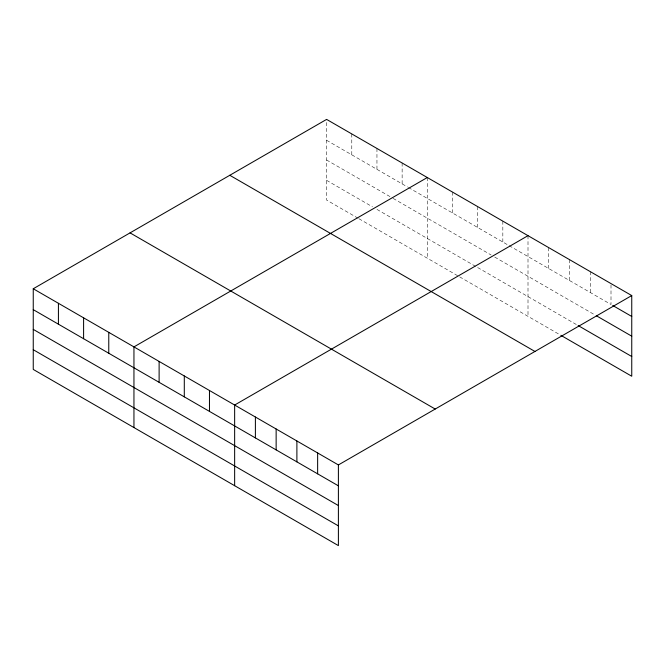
<?xml version="1.0" encoding="UTF-8"?>
<svg xmlns="http://www.w3.org/2000/svg" width="665" height="665" viewBox="0 0 665 665"><rect width="100%" height="100%" fill="white"/><g stroke="black" fill="none" stroke-linecap="round" stroke-linejoin="round"><path stroke-width="0.5" stroke-dasharray="3.33 2.49" d="M358.078 218.236L326.606 200.065L326.606 119.392M326.606 140.282L407.529 186.998M408.426 187.522L508.226 245.136M509.124 245.651L611.002 304.47L611.002 283.589M326.606 160.007L392.242 197.904M393.14 198.419L491.144 255.003M494.735 257.081L595.441 315.218M326.606 180.34L372.466 206.807M376.955 209.409L475.857 266.507M477.653 267.538L577.287 325.06M358.975 218.752L458.775 276.366M459.673 276.889L559.988 334.803M590.254 271.603L590.254 292.492M569.498 259.624L569.498 280.514M548.75 247.646L548.75 268.535M528.002 235.668L528.002 316.341M502.831 221.129L502.831 242.018M477.653 206.599L477.653 227.488M452.483 192.069L452.483 212.95M427.304 177.53L427.304 258.203M402.134 163L402.134 183.881M376.955 148.461L376.955 169.351M351.785 133.931L351.785 154.812"/><path stroke-width="1" d="M33.25 288.76L338.394 464.935L338.394 545.608L33.25 369.432L33.25 288.76L326.606 119.392L631.75 295.568L631.75 376.24L560.853 335.31M427.304 177.53L133.948 346.897L133.948 427.57M528.002 235.668L234.645 405.035L234.645 485.708M338.394 464.935L631.75 295.568M612.731 305.468L631.75 316.457M596.306 315.717L631.75 336.182M578.151 325.559L631.75 356.507M229.799 175.286L534.943 351.461M130.057 232.875L435.201 409.041M33.25 309.649L338.394 485.824M33.25 329.383L338.394 505.55M33.25 349.707L338.394 525.874M317.637 452.956L317.637 473.846M296.889 440.978L296.889 461.859M276.141 429L276.141 449.881M255.393 417.013L255.393 437.902M209.467 390.505L209.467 411.394M184.296 375.966L184.296 396.855M159.118 361.436L159.118 382.325M108.769 332.367L108.769 353.256M83.599 317.828L83.599 338.718M58.42 303.298L58.42 324.188"/></g></svg>
